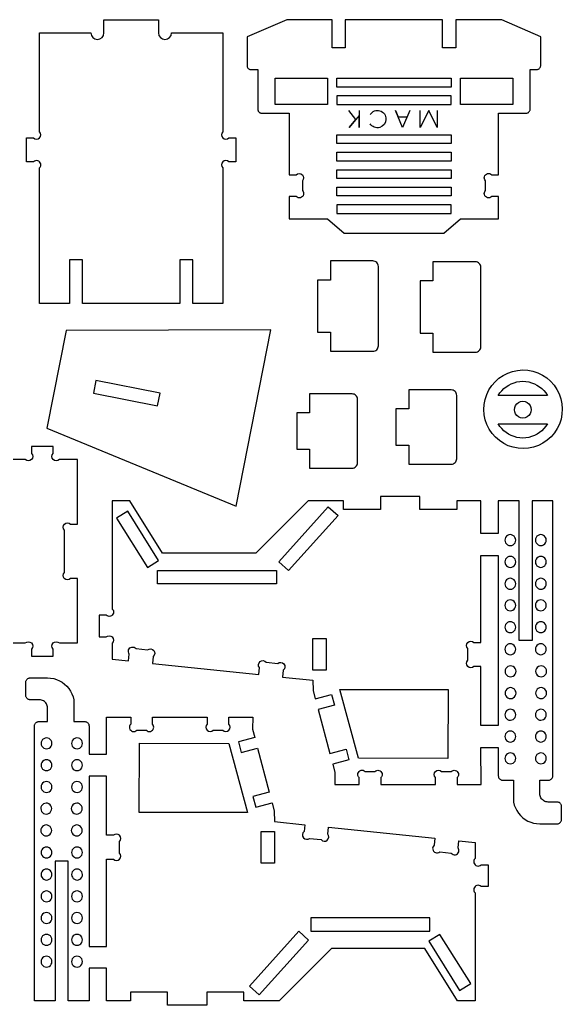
# Model space of a CAD drawing. Extents: x 7 to 1141, y 6 to 436.
# Drawn here: x 451.9 to 680.1, y 14.1 to 428 of the extents above; entities that cross this region are included whole.
import ezdxf

# ---------------------------------------------------------------- set-up
doc = ezdxf.new("R2010")
doc.units = 0
doc.header["$MEASUREMENT"] = 0
for name, color, linetype in [('EXT', 1, 'CONTINUOUS'), ('INT', 150, 'CONTINUOUS'), ('POCKET_1_1MM', 105, 'CONTINUOUS')]:
    doc.layers.add(name, color=color, linetype=linetype)

msp = doc.modelspace()

# ---------------------------------------------------------------- linework, layer by layer
at = {"layer": 'EXT'}
for points in [[(460.32, 308.86), (460.32, 365.79, 1), (457.74, 368.36), (454.82, 368.36), (454.82, 378.42), (457.74, 378.42, 1), (460.32, 380.99), (460.32, 422.54), (481.88, 422.54, 1), (487.38, 422.54), (487.38, 428.04), (510.27, 428.04), (510.27, 422.54, 1), (515.77, 422.54), (537.33, 422.54), (537.33, 380.99, 1), (539.9, 378.42), (542.83, 378.42), (542.83, 368.36), (539.9, 368.36, 1), (537.33, 365.79), (537.33, 308.86), (524.78, 308.86), (524.78, 327.19), (519.28, 327.19), (519.28, 308.86), (478.36, 308.86), (478.36, 327.19), (472.86, 327.19), (472.86, 308.86)], [(565.27, 344.38), (581.33, 344.38), (588.33, 338.43), (630.23, 338.43), (637.22, 344.38), (653.28, 344.38), (653.28, 353.74), (650.36, 353.74, -1), (647.78, 356.32), (647.78, 360.34, -1), (650.36, 362.91), (653.28, 362.91), (653.28, 388.75), (664.73, 388.75), (664.97, 388.76), (665.2, 388.81), (665.43, 388.89), (665.64, 388.99), (665.84, 389.13), (666.02, 389.29), (666.18, 389.47), (666.31, 389.67), (666.42, 389.88), (666.5, 390.11), (666.54, 390.34), (666.56, 390.58), (666.56, 407.08), (669.16, 407.08), (669.4, 407.1), (669.63, 407.15), (669.86, 407.22), (670.08, 407.33), (670.27, 407.46), (670.46, 407.62), (670.61, 407.8), (670.75, 408), (670.85, 408.22), (670.93, 408.44), (670.98, 408.68), (670.99, 408.92), (670.99, 420.92), (654.6, 428.04), (635.24, 428.04), (635.24, 416.25), (629.74, 416.25), (629.74, 428.04), (588.82, 428.04), (588.82, 416.25), (583.32, 416.25), (583.32, 428.04), (564.19, 428.04), (547.57, 420.92), (547.57, 408.92), (547.55, 408.67), (547.57, 408.42), (547.63, 408.18), (547.73, 407.95), (547.86, 407.73), (548.02, 407.54), (548.21, 407.38), (548.43, 407.25), (548.66, 407.15), (548.9, 407.09), (549.15, 407.07), (549.4, 407.08), (552, 407.08), (552, 390.58), (552.01, 390.34), (552.06, 390.11), (552.14, 389.88), (552.24, 389.67), (552.38, 389.47), (552.53, 389.29), (552.71, 389.13), (552.91, 388.99), (553.13, 388.89), (553.36, 388.81), (553.59, 388.76), (553.83, 388.75), (565.27, 388.75), (565.27, 362.91), (568.2, 362.91, -1), (570.77, 360.34), (570.77, 356.32, -1), (568.2, 353.74), (565.27, 353.74)], [(582.56, 288.77), (600.44, 288.77, 0.414214), (602.73, 291.06), (602.73, 324.43, 0.414214), (600.44, 326.72), (582.56, 326.72), (582.56, 318.7), (577.18, 318.7), (577.18, 296.79), (582.56, 296.79)], [(625.67, 288.38), (643.54, 288.38, 0.414214), (645.84, 290.68), (645.84, 324.04, 0.414214), (643.54, 326.33), (625.67, 326.33), (625.67, 318.31), (620.28, 318.31), (620.28, 296.41), (625.67, 296.41)], [(568.42, 247.66), (573.81, 247.66), (573.81, 239.64), (591.69, 239.64, 0.414214), (593.98, 241.93), (593.98, 268.58, 0.414214), (591.69, 270.87), (573.81, 270.87), (573.81, 262.85), (568.42, 262.85)], [(610.12, 249.34), (615.51, 249.34), (615.51, 241.32), (633.39, 241.32, 0.414214), (635.68, 243.61), (635.68, 270.26, 0.414214), (633.39, 272.55), (615.51, 272.55), (615.51, 264.53), (610.12, 264.53)], [(645.94, 106.77), (645.82, 122.36), (653.16, 122.36), (653.16, 110.44), (653.17, 110.2), (653.22, 109.97), (653.3, 109.74), (653.4, 109.52), (653.53, 109.33), (653.69, 109.15), (653.87, 108.99), (654.07, 108.85), (654.29, 108.75), (654.51, 108.67), (654.75, 108.62), (654.99, 108.61), (659.57, 108.61), (659.57, 99.44), (659.88, 98.18), (660.33, 96.97), (660.92, 95.82), (661.63, 94.74), (662.47, 93.75), (663.41, 92.86), (664.46, 92.09), (665.58, 91.45), (666.77, 90.94), (668.01, 90.57), (669.28, 90.35), (670.57, 90.27), (677.91, 90.27), (678.15, 90.29), (678.38, 90.33), (678.61, 90.41), (678.83, 90.52), (679.03, 90.65), (679.21, 90.81), (679.36, 90.99), (679.5, 91.19), (679.6, 91.4), (679.68, 91.63), (679.73, 91.87), (679.74, 92.11), (679.74, 97.61), (679.73, 97.85), (679.68, 98.08), (679.6, 98.31), (679.5, 98.52), (679.36, 98.72), (679.21, 98.9), (679.03, 99.06), (678.83, 99.19), (678.61, 99.3), (678.38, 99.38), (678.15, 99.42), (677.91, 99.44), (674.09, 99.44), (673.63, 99.47), (673.18, 99.56), (672.74, 99.71), (672.33, 99.91), (671.95, 100.17), (671.6, 100.47), (671.3, 100.81), (671.05, 101.2), (670.84, 101.61), (670.69, 102.04), (670.61, 102.49), (670.57, 102.95), (670.57, 108.61), (674.24, 108.61), (674.48, 108.62), (674.72, 108.67), (674.94, 108.75), (675.16, 108.85), (675.36, 108.99), (675.54, 109.15), (675.7, 109.33), (675.83, 109.52), (675.94, 109.74), (676.01, 109.97), (676.06, 110.2), (676.08, 110.44), (676.08, 225.96), (667.37, 225.96), (667.37, 167.28), (661.87, 167.28), (661.87, 225.96), (653.16, 225.96), (653.16, 212.21), (645.82, 212.21), (645.82, 225.96), (635.74, 225.96), (635.74, 222.29), (620.15, 222.29), (620.15, 227.79), (603.65, 227.79), (603.65, 222.29), (588.06, 222.29), (588.06, 225.96), (573.2, 225.96), (551.2, 203.96), (511.97, 203.96), (498.22, 225.96), (490.88, 225.96), (490.88, 180.5, -1), (488.31, 177.93), (485.38, 177.93), (485.38, 168.76), (488.31, 168.76, -1), (490.88, 166.19), (490.88, 159.4), (497.73, 158.69), (498.03, 161.6, -1), (500.85, 163.89), (505.74, 163.38, -1), (508.03, 160.56), (507.73, 157.65), (552.44, 152.99), (552.74, 155.9, -1), (555.57, 158.19), (560.45, 157.68, -1), (562.74, 154.86), (562.44, 151.95), (575.23, 150.61), (575.29, 146.29), (576.23, 142.76), (583.08, 144.58), (584.27, 140.12), (577.41, 138.3), (582.33, 119.79), (589.19, 121.61), (590.37, 117.16), (583.52, 115.33), (584.46, 111.8), (584.46, 106.77), (594.63, 106.77), (594.63, 109.7, -1), (597.21, 112.28), (601.23, 112.28, -1), (603.8, 109.7), (603.8, 106.77), (626.72, 106.77), (626.72, 109.7, -1), (629.29, 112.28), (633.32, 112.28, -1), (635.89, 109.7), (635.89, 106.77)], [(549.91, 135.08), (549.79, 130.05), (550.73, 126.52), (543.87, 124.7), (545.06, 120.24), (551.91, 122.06), (556.83, 103.55), (549.98, 101.73), (551.17, 97.27), (558.02, 99.1), (558.96, 95.57), (559.02, 91.24), (571.81, 89.9), (571.5, 86.99, 1), (573.8, 84.17), (578.68, 83.66, 1), (581.5, 85.95), (581.81, 88.86), (626.52, 84.21), (626.21, 81.29, 1), (628.51, 78.47), (633.39, 77.96, 1), (636.22, 80.25), (636.52, 83.16), (643.36, 82.45), (643.36, 75.66, 1), (645.94, 73.09), (648.86, 73.09), (648.86, 63.92), (645.94, 63.92, 1), (643.36, 61.35), (643.36, 15.89), (636.03, 15.89), (622.28, 37.9), (583.05, 37.9), (561.05, 15.89), (546.18, 15.89), (546.18, 19.56), (530.6, 19.56), (530.6, 14.06), (514.09, 14.06), (514.09, 19.56), (498.51, 19.56), (498.51, 15.89), (488.42, 15.89), (488.42, 29.64), (481.09, 29.64), (481.09, 15.89), (472.38, 15.89), (472.38, 74.57), (466.88, 74.57), (466.88, 15.89), (458.17, 15.89), (458.17, 131.41), (458.19, 131.65), (458.23, 131.88), (458.31, 132.11), (458.42, 132.33), (458.55, 132.53), (458.71, 132.71), (458.89, 132.86), (459.09, 133), (459.3, 133.1), (459.53, 133.18), (459.76, 133.23), (460, 133.24), (463.67, 133.24), (463.67, 138.9), (463.64, 139.36), (463.55, 139.81), (463.4, 140.24), (463.2, 140.66), (462.94, 141.04), (462.64, 141.38), (462.3, 141.69), (461.91, 141.94), (461.5, 142.14), (461.07, 142.29), (460.62, 142.38), (460.16, 142.41), (456.34, 142.41), (456.1, 142.43), (455.86, 142.47), (455.63, 142.55), (455.42, 142.66), (455.22, 142.79), (455.04, 142.95), (454.88, 143.13), (454.75, 143.33), (454.64, 143.54), (454.56, 143.77), (454.52, 144.01), (454.5, 144.24), (454.5, 149.75), (454.52, 149.98), (454.56, 150.22), (454.64, 150.45), (454.75, 150.66), (454.88, 150.86), (455.04, 151.04), (455.22, 151.2), (455.42, 151.33), (455.63, 151.44), (455.86, 151.52), (456.1, 151.56), (456.34, 151.58), (463.67, 151.58), (464.96, 151.5), (466.24, 151.28), (467.48, 150.91), (468.67, 150.4), (469.79, 149.76), (470.83, 148.99), (471.78, 148.1), (472.61, 147.11), (473.33, 146.04), (473.92, 144.88), (474.37, 143.67), (474.67, 142.41), (474.67, 133.24), (479.26, 133.24), (479.5, 133.23), (479.73, 133.18), (479.96, 133.1), (480.17, 133), (480.37, 132.86), (480.55, 132.71), (480.71, 132.53), (480.84, 132.33), (480.95, 132.11), (481.03, 131.88), (481.07, 131.65), (481.09, 131.41), (481.09, 119.49), (488.42, 119.49), (488.42, 135.08), (498.6, 135.08), (498.6, 132.15, 1), (501.17, 129.58), (505.2, 129.58, 1), (507.77, 132.15), (507.77, 135.08), (530.69, 135.08), (530.69, 132.15, 1), (533.26, 129.58), (537.28, 129.58, 1), (539.86, 132.15), (539.86, 135.08)]]:
    msp.add_lwpolyline(points, format="xyb", close=True, dxfattribs=at)
for points in [[(463.4, 256.42), (542.93, 223.7), (557.47, 297.78), (471.46, 297.54)], [(650.54, 254.26), (649.33, 256.05), (648.36, 257.98), (647.65, 260.01), (647.21, 262.13), (647.06, 264.28), (647.18, 266.44), (647.58, 268.56), (648.26, 270.61), (649.2, 272.55), (650.39, 274.35), (651.8, 275.99), (653.41, 277.42), (655.19, 278.64), (657.12, 279.61), (659.16, 280.32), (661.28, 280.75), (663.43, 280.91), (665.58, 280.79), (667.7, 280.38), (669.75, 279.71), (671.7, 278.77), (673.5, 277.58), (675.13, 276.17), (676.57, 274.56), (677.78, 272.77), (678.75, 270.84), (679.46, 268.81), (679.9, 266.69), (680.06, 264.54), (679.93, 262.38), (679.53, 260.26), (678.85, 258.21), (677.91, 256.27), (676.73, 254.47), (675.32, 252.83), (673.71, 251.4), (671.92, 250.18), (669.99, 249.21), (667.95, 248.5), (665.84, 248.07), (663.69, 247.91), (661.53, 248.03), (659.41, 248.44), (657.36, 249.12), (655.42, 250.05), (653.61, 251.24), (651.98, 252.65)]]:
    msp.add_lwpolyline(points, close=True, dxfattribs=at)
msp.add_lwpolyline([(436.52, 166.25), (454.3, 166.25, -1), (456.87, 163.68), (456.87, 160.75), (466.04, 160.75), (466.04, 163.68, -1), (468.61, 166.25), (476.21, 166.25), (476.21, 193.29), (473.28, 193.29, -1), (470.71, 195.87), (470.71, 213.64, -1), (473.28, 216.21), (476.21, 216.21), (476.21, 243.26), (468.61, 243.26, -1), (466.04, 245.83), (466.04, 248.76), (456.87, 248.76), (456.87, 245.83, -1), (454.3, 243.26), (436.52, 243.26, -1)], format="xyb", dxfattribs=at)
at = {"layer": 'INT'}
for points in [[(482.95, 271.13), (509.94, 265.84), (511, 271.24), (484.01, 276.53)], [(673.78, 270.22), (653.14, 270.22), (653.83, 271.26), (654.61, 272.22), (655.49, 273.1), (656.46, 273.89), (657.51, 274.57), (658.62, 275.13), (659.78, 275.58), (660.99, 275.9), (662.22, 276.1), (663.46, 276.16), (664.71, 276.1), (665.94, 275.9), (667.14, 275.58), (668.31, 275.14), (669.42, 274.57), (670.46, 273.89), (671.43, 273.11), (672.31, 272.23), (673.1, 271.26)], [(659.92, 264.24), (660.04, 265.16), (660.39, 266.02), (660.96, 266.75), (661.69, 267.32), (662.55, 267.67), (663.47, 267.79), (664.38, 267.67), (665.24, 267.32), (665.97, 266.75), (666.54, 266.02), (666.89, 265.16), (667.01, 264.24), (666.89, 263.33), (666.54, 262.47), (665.97, 261.74), (665.24, 261.17), (664.38, 260.82), (663.47, 260.7), (662.55, 260.82), (661.69, 261.17), (660.96, 261.74), (660.39, 262.47), (660.04, 263.33)], [(653.15, 258.3), (673.79, 258.3), (673.12, 257.25), (672.33, 256.28), (671.45, 255.4), (670.48, 254.61), (669.43, 253.93), (668.32, 253.36), (667.16, 252.91), (665.95, 252.59), (664.72, 252.39), (663.47, 252.33), (662.22, 252.39), (660.99, 252.59), (659.78, 252.91), (658.62, 253.36), (657.5, 253.92), (656.46, 254.6), (655.49, 255.39), (654.6, 256.27), (653.82, 257.24)], [(505.61, 197.99), (510.28, 200.91), (497.37, 221.56), (492.7, 218.64)], [(560.83, 200.39), (581.68, 223.43), (585.76, 219.74), (564.91, 196.7)], [(656.59, 207.82), (657.07, 207.46), (657.62, 207.24), (658.22, 207.16), (658.81, 207.25), (659.36, 207.48), (659.83, 207.85), (660.19, 208.33), (660.42, 208.88), (660.49, 209.48), (660.41, 210.07), (660.17, 210.62), (659.81, 211.09), (659.33, 211.45), (658.77, 211.68), (658.18, 211.75), (657.59, 211.66), (657.04, 211.43), (656.56, 211.06), (656.2, 210.59), (655.98, 210.03), (655.91, 209.44), (655.99, 208.84), (656.22, 208.29)], [(669.43, 207.82), (669.9, 207.46), (670.46, 207.24), (671.05, 207.16), (671.65, 207.25), (672.2, 207.48), (672.67, 207.85), (673.03, 208.33), (673.25, 208.88), (673.33, 209.48), (673.24, 210.07), (673.01, 210.62), (672.64, 211.09), (672.16, 211.45), (671.61, 211.68), (671.01, 211.75), (670.42, 211.66), (669.87, 211.43), (669.4, 211.06), (669.04, 210.59), (668.81, 210.03), (668.74, 209.44), (668.82, 208.84), (669.06, 208.29)], [(656.58, 198.67), (657.05, 198.3), (657.6, 198.07), (658.2, 198), (658.79, 198.07), (659.34, 198.3), (659.82, 198.67), (660.18, 199.14), (660.41, 199.69), (660.49, 200.29), (660.41, 200.88), (660.18, 201.43), (659.82, 201.91), (659.34, 202.27), (658.79, 202.5), (658.2, 202.58), (657.6, 202.5), (657.05, 202.27), (656.58, 201.91), (656.21, 201.43), (655.98, 200.88), (655.91, 200.29), (655.98, 199.69), (656.21, 199.14)], [(669.41, 198.67), (669.89, 198.3), (670.44, 198.07), (671.03, 198), (671.63, 198.07), (672.18, 198.3), (672.65, 198.67), (673.02, 199.14), (673.25, 199.69), (673.33, 200.29), (673.25, 200.88), (673.02, 201.43), (672.65, 201.91), (672.18, 202.27), (671.63, 202.5), (671.03, 202.58), (670.44, 202.5), (669.89, 202.27), (669.41, 201.91), (669.05, 201.43), (668.82, 200.88), (668.74, 200.29), (668.82, 199.69), (669.05, 199.14)], [(509.91, 191.06), (509.91, 196.62), (559.87, 196.62), (559.87, 191.06)], [(656.59, 189.49), (657.07, 189.13), (657.62, 188.9), (658.22, 188.83), (658.81, 188.91), (659.36, 189.15), (659.83, 189.51), (660.19, 189.99), (660.42, 190.55), (660.49, 191.14), (660.41, 191.73), (660.17, 192.28), (659.81, 192.75), (659.33, 193.11), (658.77, 193.34), (658.18, 193.41), (657.59, 193.33), (657.04, 193.1), (656.56, 192.73), (656.2, 192.25), (655.98, 191.69), (655.91, 191.1), (655.99, 190.51), (656.22, 189.96)], [(669.43, 189.49), (669.9, 189.13), (670.46, 188.9), (671.05, 188.83), (671.65, 188.91), (672.2, 189.15), (672.67, 189.51), (673.03, 189.99), (673.25, 190.55), (673.33, 191.14), (673.24, 191.73), (673.01, 192.28), (672.64, 192.75), (672.16, 193.11), (671.61, 193.34), (671.01, 193.41), (670.42, 193.33), (669.87, 193.1), (669.4, 192.73), (669.04, 192.25), (668.81, 191.69), (668.74, 191.1), (668.82, 190.51), (669.06, 189.96)], [(656.57, 180.43), (657.04, 180.07), (657.59, 179.84), (658.19, 179.76), (658.78, 179.84), (659.33, 180.07), (659.81, 180.43), (660.17, 180.91), (660.4, 181.46), (660.48, 182.05), (660.4, 182.64), (660.17, 183.2), (659.81, 183.67), (659.33, 184.04), (658.78, 184.27), (658.19, 184.34), (657.59, 184.27), (657.04, 184.04), (656.57, 183.67), (656.2, 183.2), (655.97, 182.64), (655.89, 182.05), (655.97, 181.46), (656.2, 180.91)], [(669.4, 180.43), (669.88, 180.07), (670.43, 179.84), (671.02, 179.76), (671.62, 179.84), (672.17, 180.07), (672.64, 180.43), (673.01, 180.91), (673.24, 181.46), (673.31, 182.05), (673.24, 182.64), (673.01, 183.2), (672.64, 183.67), (672.17, 184.04), (671.62, 184.27), (671.02, 184.34), (670.43, 184.27), (669.88, 184.04), (669.4, 183.67), (669.04, 183.2), (668.81, 182.64), (668.73, 182.05), (668.81, 181.46), (669.04, 180.91)], [(656.58, 171.25), (657.06, 170.89), (657.61, 170.66), (658.21, 170.59), (658.8, 170.67), (659.35, 170.91), (659.82, 171.28), (660.18, 171.75), (660.41, 172.31), (660.48, 172.9), (660.4, 173.5), (660.16, 174.05), (659.79, 174.52), (659.32, 174.88), (658.76, 175.1), (658.17, 175.18), (657.57, 175.09), (657.02, 174.86), (656.55, 174.49), (656.19, 174.01), (655.97, 173.46), (655.89, 172.86), (655.98, 172.27), (656.21, 171.72)], [(669.42, 171.25), (669.89, 170.89), (670.45, 170.66), (671.04, 170.59), (671.63, 170.67), (672.18, 170.91), (672.66, 171.28), (673.02, 171.75), (673.24, 172.31), (673.31, 172.9), (673.23, 173.5), (673, 174.05), (672.63, 174.52), (672.15, 174.88), (671.6, 175.1), (671, 175.18), (670.41, 175.09), (669.86, 174.86), (669.39, 174.49), (669.03, 174.01), (668.8, 173.46), (668.73, 172.86), (668.81, 172.27), (669.05, 171.72)], [(575.23, 154.78), (575.23, 168.07), (580.73, 168.07), (580.73, 154.78)], [(656.59, 161.98), (657.07, 161.62), (657.62, 161.4), (658.22, 161.32), (658.81, 161.41), (659.36, 161.64), (659.83, 162.01), (660.19, 162.49), (660.42, 163.04), (660.49, 163.64), (660.41, 164.23), (660.17, 164.78), (659.81, 165.25), (659.33, 165.61), (658.77, 165.84), (658.18, 165.91), (657.59, 165.82), (657.04, 165.59), (656.56, 165.22), (656.2, 164.75), (655.98, 164.19), (655.91, 163.6), (655.99, 163), (656.22, 162.45)], [(669.43, 161.98), (669.9, 161.62), (670.46, 161.4), (671.05, 161.32), (671.65, 161.41), (672.2, 161.64), (672.67, 162.01), (673.03, 162.49), (673.25, 163.04), (673.33, 163.64), (673.24, 164.23), (673.01, 164.78), (672.64, 165.25), (672.16, 165.61), (671.61, 165.84), (671.01, 165.91), (670.42, 165.82), (669.87, 165.59), (669.4, 165.22), (669.04, 164.75), (668.81, 164.19), (668.74, 163.6), (668.82, 163), (669.06, 162.45)], [(656.68, 152.73), (657.16, 152.37), (657.71, 152.14), (658.3, 152.06), (658.9, 152.14), (659.45, 152.37), (659.93, 152.73), (660.29, 153.21), (660.52, 153.76), (660.6, 154.35), (660.52, 154.95), (660.29, 155.5), (659.93, 155.97), (659.45, 156.34), (658.9, 156.57), (658.3, 156.64), (657.71, 156.57), (657.16, 156.34), (656.68, 155.97), (656.32, 155.5), (656.09, 154.95), (656.01, 154.35), (656.09, 153.76), (656.32, 153.21)], [(669.52, 152.73), (669.99, 152.37), (670.55, 152.14), (671.14, 152.06), (671.73, 152.14), (672.29, 152.37), (672.76, 152.73), (673.12, 153.21), (673.35, 153.76), (673.43, 154.35), (673.35, 154.95), (673.12, 155.5), (672.76, 155.97), (672.29, 156.34), (671.73, 156.57), (671.14, 156.64), (670.55, 156.57), (669.99, 156.34), (669.52, 155.97), (669.15, 155.5), (668.93, 154.95), (668.85, 154.35), (668.93, 153.76), (669.15, 153.21)], [(594.31, 117.86), (586.48, 146.76), (632.07, 146.76), (631.98, 117.74)], [(656.7, 143.55), (657.18, 143.19), (657.73, 142.96), (658.32, 142.89), (658.92, 142.98), (659.47, 143.21), (659.94, 143.58), (660.3, 144.05), (660.52, 144.61), (660.6, 145.2), (660.51, 145.8), (660.28, 146.35), (659.91, 146.82), (659.43, 147.18), (658.88, 147.4), (658.29, 147.48), (657.69, 147.39), (657.14, 147.16), (656.67, 146.79), (656.31, 146.31), (656.09, 145.76), (656.01, 145.16), (656.1, 144.57), (656.33, 144.02)], [(669.53, 143.55), (670.01, 143.19), (670.57, 142.96), (671.16, 142.89), (671.75, 142.98), (672.3, 143.21), (672.77, 143.58), (673.13, 144.05), (673.36, 144.61), (673.43, 145.2), (673.35, 145.8), (673.11, 146.35), (672.75, 146.82), (672.27, 147.18), (671.71, 147.4), (671.12, 147.48), (670.53, 147.39), (669.98, 147.16), (669.51, 146.79), (669.15, 146.31), (668.92, 145.76), (668.85, 145.16), (668.93, 144.57), (669.16, 144.02)], [(656.59, 134.48), (657.07, 134.12), (657.62, 133.89), (658.22, 133.82), (658.81, 133.9), (659.36, 134.14), (659.83, 134.51), (660.19, 134.98), (660.42, 135.54), (660.49, 136.13), (660.41, 136.72), (660.17, 137.28), (659.81, 137.75), (659.33, 138.11), (658.77, 138.33), (658.18, 138.4), (657.59, 138.32), (657.04, 138.09), (656.56, 137.72), (656.2, 137.24), (655.98, 136.69), (655.91, 136.09), (655.99, 135.5), (656.22, 134.95)], [(669.43, 134.48), (669.9, 134.12), (670.46, 133.89), (671.05, 133.82), (671.65, 133.9), (672.2, 134.14), (672.67, 134.51), (673.03, 134.98), (673.25, 135.54), (673.33, 136.13), (673.24, 136.72), (673.01, 137.28), (672.64, 137.75), (672.16, 138.11), (671.61, 138.33), (671.01, 138.4), (670.42, 138.32), (669.87, 138.09), (669.4, 137.72), (669.04, 137.24), (668.81, 136.69), (668.74, 136.09), (668.82, 135.5), (669.06, 134.95)], [(656.58, 125.32), (657.05, 124.96), (657.6, 124.73), (658.2, 124.65), (658.79, 124.73), (659.34, 124.96), (659.82, 125.32), (660.18, 125.8), (660.41, 126.35), (660.49, 126.94), (660.41, 127.54), (660.18, 128.09), (659.82, 128.56), (659.34, 128.93), (658.79, 129.16), (658.2, 129.24), (657.6, 129.16), (657.05, 128.93), (656.58, 128.56), (656.21, 128.09), (655.98, 127.54), (655.91, 126.94), (655.98, 126.35), (656.21, 125.8)], [(669.41, 125.32), (669.89, 124.96), (670.44, 124.73), (671.03, 124.65), (671.63, 124.73), (672.18, 124.96), (672.65, 125.32), (673.02, 125.8), (673.25, 126.35), (673.33, 126.94), (673.25, 127.54), (673.02, 128.09), (672.65, 128.56), (672.18, 128.93), (671.63, 129.16), (671.03, 129.24), (670.44, 129.16), (669.89, 128.93), (669.41, 128.56), (669.05, 128.09), (668.82, 127.54), (668.74, 126.94), (668.82, 126.35), (669.05, 125.8)], [(461.24, 122.91), (461.61, 122.44), (462.08, 122.08), (462.64, 121.86), (463.23, 121.78), (463.82, 121.87), (464.37, 122.1), (464.85, 122.47), (465.21, 122.95), (465.43, 123.5), (465.5, 124.09), (465.42, 124.69), (465.19, 125.24), (464.82, 125.71), (464.34, 126.07), (463.79, 126.29), (463.19, 126.37), (462.6, 126.28), (462.05, 126.05), (461.58, 125.68), (461.22, 125.2), (460.99, 124.65), (460.92, 124.06), (461, 123.46)], [(474.07, 122.91), (474.44, 122.44), (474.92, 122.08), (475.47, 121.86), (476.07, 121.78), (476.66, 121.87), (477.21, 122.1), (477.68, 122.47), (478.04, 122.95), (478.27, 123.5), (478.34, 124.09), (478.26, 124.69), (478.02, 125.24), (477.65, 125.71), (477.18, 126.07), (476.62, 126.29), (476.03, 126.37), (475.44, 126.28), (474.88, 126.05), (474.41, 125.68), (474.05, 125.2), (473.83, 124.65), (473.76, 124.06), (473.84, 123.46)], [(502.18, 95.1), (502.27, 124.11), (539.93, 123.99), (547.76, 95.1)], [(656.59, 116.14), (657.07, 115.78), (657.62, 115.56), (658.22, 115.48), (658.81, 115.57), (659.36, 115.8), (659.83, 116.17), (660.19, 116.65), (660.42, 117.2), (660.49, 117.8), (660.41, 118.39), (660.17, 118.94), (659.81, 119.41), (659.33, 119.77), (658.77, 120), (658.18, 120.07), (657.59, 119.98), (657.04, 119.75), (656.56, 119.38), (656.2, 118.91), (655.98, 118.35), (655.91, 117.76), (655.99, 117.16), (656.22, 116.61)], [(669.43, 116.14), (669.9, 115.78), (670.46, 115.56), (671.05, 115.48), (671.65, 115.57), (672.2, 115.8), (672.67, 116.17), (673.03, 116.65), (673.25, 117.2), (673.33, 117.8), (673.24, 118.39), (673.01, 118.94), (672.64, 119.41), (672.16, 119.77), (671.61, 120), (671.01, 120.07), (670.42, 119.98), (669.87, 119.75), (669.4, 119.38), (669.04, 118.91), (668.81, 118.35), (668.74, 117.76), (668.82, 117.16), (669.06, 116.61)], [(461.23, 113.76), (461.59, 113.29), (462.07, 112.92), (462.62, 112.69), (463.21, 112.62), (463.81, 112.69), (464.36, 112.92), (464.83, 113.29), (465.2, 113.76), (465.43, 114.31), (465.5, 114.91), (465.43, 115.5), (465.2, 116.05), (464.83, 116.53), (464.36, 116.89), (463.81, 117.12), (463.21, 117.2), (462.62, 117.12), (462.07, 116.89), (461.59, 116.53), (461.23, 116.05), (461, 115.5), (460.92, 114.91), (461, 114.31)], [(474.06, 113.76), (474.43, 113.29), (474.9, 112.92), (475.45, 112.69), (476.05, 112.62), (476.64, 112.69), (477.19, 112.92), (477.67, 113.29), (478.03, 113.76), (478.26, 114.31), (478.34, 114.91), (478.26, 115.5), (478.03, 116.05), (477.67, 116.53), (477.19, 116.89), (476.64, 117.12), (476.05, 117.2), (475.45, 117.12), (474.9, 116.89), (474.43, 116.53), (474.06, 116.05), (473.83, 115.5), (473.76, 114.91), (473.83, 114.31)], [(461.24, 104.58), (461.61, 104.1), (462.08, 103.74), (462.64, 103.52), (463.23, 103.45), (463.82, 103.53), (464.37, 103.76), (464.85, 104.13), (465.21, 104.61), (465.43, 105.16), (465.5, 105.76), (465.42, 106.35), (465.19, 106.9), (464.82, 107.37), (464.34, 107.73), (463.79, 107.96), (463.19, 108.03), (462.6, 107.95), (462.05, 107.71), (461.58, 107.35), (461.22, 106.87), (460.99, 106.31), (460.92, 105.72), (461, 105.13)], [(474.07, 104.58), (474.44, 104.1), (474.92, 103.74), (475.47, 103.52), (476.07, 103.45), (476.66, 103.53), (477.21, 103.76), (477.68, 104.13), (478.04, 104.61), (478.27, 105.16), (478.34, 105.76), (478.26, 106.35), (478.02, 106.9), (477.65, 107.37), (477.18, 107.73), (476.62, 107.96), (476.03, 108.03), (475.44, 107.95), (474.88, 107.71), (474.41, 107.35), (474.05, 106.87), (473.83, 106.31), (473.76, 105.72), (473.84, 105.13)], [(461.13, 95.5), (461.5, 95.03), (461.98, 94.67), (462.53, 94.45), (463.13, 94.38), (463.72, 94.46), (464.27, 94.69), (464.74, 95.06), (465.1, 95.54), (465.32, 96.09), (465.4, 96.69), (465.31, 97.28), (465.08, 97.83), (464.71, 98.3), (464.23, 98.66), (463.68, 98.89), (463.09, 98.96), (462.49, 98.88), (461.94, 98.64), (461.47, 98.27), (461.11, 97.8), (460.89, 97.24), (460.81, 96.65), (460.9, 96.06)], [(473.97, 95.5), (474.33, 95.03), (474.81, 94.67), (475.37, 94.45), (475.96, 94.38), (476.55, 94.46), (477.1, 94.69), (477.58, 95.06), (477.94, 95.54), (478.16, 96.09), (478.23, 96.69), (478.15, 97.28), (477.92, 97.83), (477.55, 98.3), (477.07, 98.66), (476.52, 98.89), (475.92, 98.96), (475.33, 98.88), (474.78, 98.64), (474.31, 98.27), (473.95, 97.8), (473.72, 97.24), (473.65, 96.65), (473.73, 96.06)], [(461.48, 85.88), (461.96, 85.51), (462.51, 85.29), (463.11, 85.21), (463.7, 85.29), (464.25, 85.51), (464.73, 85.88), (465.09, 86.35), (465.32, 86.91), (465.4, 87.5), (465.32, 88.09), (465.09, 88.65), (464.73, 89.12), (464.25, 89.48), (463.7, 89.71), (463.11, 89.79), (462.51, 89.71), (461.96, 89.48), (461.48, 89.12), (461.12, 88.65), (460.89, 88.09), (460.81, 87.5), (460.89, 86.91), (461.12, 86.35)], [(474.32, 85.88), (474.79, 85.51), (475.35, 85.29), (475.94, 85.21), (476.53, 85.29), (477.09, 85.51), (477.56, 85.88), (477.93, 86.35), (478.15, 86.91), (478.23, 87.5), (478.15, 88.09), (477.93, 88.65), (477.56, 89.12), (477.09, 89.48), (476.53, 89.71), (475.94, 89.79), (475.35, 89.71), (474.79, 89.48), (474.32, 89.12), (473.96, 88.65), (473.73, 88.09), (473.65, 87.5), (473.73, 86.91), (473.96, 86.35)], [(553.52, 73.78), (553.52, 87.07), (559.02, 87.07), (559.02, 73.78)], [(461.24, 77.07), (461.61, 76.6), (462.08, 76.24), (462.64, 76.02), (463.23, 75.94), (463.82, 76.03), (464.37, 76.26), (464.85, 76.63), (465.21, 77.11), (465.43, 77.66), (465.5, 78.25), (465.42, 78.85), (465.19, 79.4), (464.82, 79.87), (464.34, 80.23), (463.79, 80.45), (463.19, 80.53), (462.6, 80.44), (462.05, 80.21), (461.58, 79.84), (461.22, 79.36), (460.99, 78.81), (460.92, 78.22), (461, 77.62)], [(474.44, 76.6), (474.92, 76.24), (475.47, 76.02), (476.07, 75.94), (476.66, 76.03), (477.21, 76.26), (477.68, 76.63), (478.04, 77.11), (478.27, 77.66), (478.34, 78.25), (478.26, 78.85), (478.02, 79.4), (477.65, 79.87), (477.18, 80.23), (476.62, 80.45), (476.03, 80.53), (475.44, 80.44), (474.88, 80.21), (474.41, 79.84), (474.05, 79.36), (473.83, 78.81), (473.76, 78.22), (473.84, 77.62), (474.07, 77.07)], [(461.62, 67.33), (462.09, 66.97), (462.65, 66.75), (463.24, 66.68), (463.84, 66.76), (464.39, 66.99), (464.86, 67.36), (465.22, 67.84), (465.44, 68.39), (465.52, 68.99), (465.43, 69.58), (465.2, 70.13), (464.83, 70.6), (464.35, 70.96), (463.8, 71.19), (463.2, 71.26), (462.61, 71.18), (462.06, 70.94), (461.59, 70.57), (461.23, 70.1), (461, 69.54), (460.93, 68.95), (461.01, 68.36), (461.25, 67.81)], [(474.45, 67.33), (474.93, 66.97), (475.48, 66.75), (476.08, 66.68), (476.67, 66.76), (477.22, 66.99), (477.69, 67.36), (478.05, 67.84), (478.28, 68.39), (478.35, 68.99), (478.27, 69.58), (478.03, 70.13), (477.67, 70.6), (477.19, 70.96), (476.63, 71.19), (476.04, 71.26), (475.45, 71.18), (474.9, 70.94), (474.42, 70.57), (474.06, 70.1), (473.84, 69.54), (473.77, 68.95), (473.85, 68.36), (474.08, 67.81)], [(461.6, 58.18), (462.08, 57.81), (462.63, 57.59), (463.22, 57.51), (463.82, 57.59), (464.37, 57.81), (464.84, 58.18), (465.21, 58.65), (465.44, 59.21), (465.52, 59.8), (465.44, 60.39), (465.21, 60.95), (464.84, 61.42), (464.37, 61.78), (463.82, 62.01), (463.22, 62.09), (462.63, 62.01), (462.08, 61.78), (461.6, 61.42), (461.24, 60.95), (461.01, 60.39), (460.93, 59.8), (461.01, 59.21), (461.24, 58.65)], [(474.44, 58.18), (474.91, 57.81), (475.47, 57.59), (476.06, 57.51), (476.65, 57.59), (477.2, 57.81), (477.68, 58.18), (478.04, 58.65), (478.27, 59.21), (478.35, 59.8), (478.27, 60.39), (478.04, 60.95), (477.68, 61.42), (477.2, 61.78), (476.65, 62.01), (476.06, 62.09), (475.47, 62.01), (474.91, 61.78), (474.44, 61.42), (474.07, 60.95), (473.84, 60.39), (473.77, 59.8), (473.84, 59.21), (474.07, 58.65)], [(461.61, 49.1), (462.08, 48.74), (462.64, 48.51), (463.23, 48.44), (463.82, 48.52), (464.37, 48.76), (464.85, 49.12), (465.21, 49.6), (465.43, 50.16), (465.5, 50.75), (465.42, 51.34), (465.19, 51.89), (464.82, 52.37), (464.34, 52.73), (463.79, 52.95), (463.19, 53.02), (462.6, 52.94), (462.05, 52.71), (461.58, 52.34), (461.22, 51.86), (460.99, 51.31), (460.92, 50.71), (461, 50.12), (461.24, 49.57)], [(474.44, 49.1), (474.92, 48.74), (475.47, 48.51), (476.07, 48.44), (476.66, 48.52), (477.21, 48.76), (477.68, 49.12), (478.04, 49.6), (478.27, 50.16), (478.34, 50.75), (478.26, 51.34), (478.02, 51.89), (477.65, 52.37), (477.18, 52.73), (476.62, 52.95), (476.03, 53.02), (475.44, 52.94), (474.88, 52.71), (474.41, 52.34), (474.05, 51.86), (473.83, 51.31), (473.76, 50.71), (473.84, 50.12), (474.07, 49.57)], [(574.37, 45.23), (624.34, 45.23), (624.34, 50.79), (574.37, 50.79)], [(461.59, 39.94), (462.07, 39.58), (462.62, 39.35), (463.21, 39.27), (463.81, 39.35), (464.36, 39.58), (464.83, 39.94), (465.2, 40.42), (465.43, 40.97), (465.5, 41.56), (465.43, 42.16), (465.2, 42.71), (464.83, 43.18), (464.36, 43.55), (463.81, 43.78), (463.21, 43.86), (462.62, 43.78), (462.07, 43.55), (461.59, 43.18), (461.23, 42.71), (461, 42.16), (460.92, 41.56), (461, 40.97), (461.23, 40.42)], [(474.43, 39.94), (474.9, 39.58), (475.45, 39.35), (476.05, 39.27), (476.64, 39.35), (477.19, 39.58), (477.67, 39.94), (478.03, 40.42), (478.26, 40.97), (478.34, 41.56), (478.26, 42.16), (478.03, 42.71), (477.67, 43.18), (477.19, 43.55), (476.64, 43.78), (476.05, 43.86), (475.45, 43.78), (474.9, 43.55), (474.43, 43.18), (474.06, 42.71), (473.83, 42.16), (473.76, 41.56), (473.83, 40.97), (474.06, 40.42)], [(548.49, 22.11), (569.33, 45.16), (573.41, 41.47), (552.57, 18.42)], [(548.49, 22.11), (569.33, 45.16), (573.41, 41.47), (552.57, 18.42)], [(636.88, 20.29), (641.54, 23.21), (628.63, 43.86), (623.97, 40.94)], [(461.61, 30.76), (462.08, 30.4), (462.64, 30.18), (463.23, 30.1), (463.82, 30.19), (464.37, 30.42), (464.85, 30.79), (465.21, 31.27), (465.43, 31.82), (465.5, 32.41), (465.42, 33.01), (465.19, 33.56), (464.82, 34.03), (464.34, 34.39), (463.79, 34.61), (463.19, 34.69), (462.6, 34.6), (462.05, 34.37), (461.58, 34), (461.22, 33.52), (460.99, 32.97), (460.92, 32.38), (461, 31.78), (461.24, 31.23)], [(474.44, 30.76), (474.92, 30.4), (475.47, 30.18), (476.07, 30.1), (476.66, 30.19), (477.21, 30.42), (477.68, 30.79), (478.04, 31.27), (478.27, 31.82), (478.34, 32.41), (478.26, 33.01), (478.02, 33.56), (477.65, 34.03), (477.18, 34.39), (476.62, 34.61), (476.03, 34.69), (475.44, 34.6), (474.88, 34.37), (474.41, 34), (474.05, 33.52), (473.83, 32.97), (473.76, 32.38), (473.84, 31.78), (474.07, 31.23)]]:
    msp.add_lwpolyline(points, close=True, dxfattribs=at)
for points in [[(645.82, 131.53), (645.82, 156.4), (642.89, 156.4, -1), (640.32, 158.97), (640.32, 163.88, -1), (642.89, 166.45), (645.82, 166.45), (645.82, 203.04), (653.16, 203.04), (653.16, 131.53)], [(481.09, 38.81), (488.42, 38.81), (488.42, 75.4), (491.35, 75.4, 1), (493.92, 77.97), (493.92, 82.88, 1), (491.35, 85.45), (488.42, 85.45), (488.42, 110.32), (481.09, 110.32)]]:
    msp.add_lwpolyline(points, format="xyb", close=True, dxfattribs=at)
at = {"layer": 'POCKET_1_1MM'}
for points in [[(559.33, 403.42), (581.33, 403.42), (581.33, 392.42), (559.33, 392.42)], [(585.26, 399.75), (585.26, 403.42), (633.29, 403.42), (633.29, 399.75)], [(637.22, 392.42), (637.22, 403.42), (659.23, 403.42), (659.23, 392.42)], [(585.26, 392.42), (633.29, 392.42), (633.29, 396.08), (585.26, 396.08)], [(585.26, 376.01), (585.26, 379.68), (633.29, 379.68), (633.29, 376.01)], [(585.26, 368.68), (585.26, 372.35), (633.29, 372.35), (633.29, 368.68)], [(585.26, 361.35), (585.26, 365.01), (633.29, 365.01), (633.29, 361.35)], [(585.26, 354.01), (585.26, 357.68), (633.29, 357.68), (633.29, 354.01)], [(585.26, 346.68), (633.29, 346.68), (633.29, 350.34), (585.26, 350.34)]]:
    msp.add_lwpolyline(points, close=True, dxfattribs=at)
for points in [[(594.65, 389.86), (594.65, 382.72), (594.65, 387.86), (590.51, 382.72), (593.22, 386.15), (590.37, 389.86)], [(615.93, 389.86), (612.94, 382.72), (609.94, 389.86), (611.01, 387.29), (614.79, 387.29)], [(627.49, 389.86), (627.49, 382.72), (623.92, 389.86), (620.36, 382.72), (620.36, 389.86)]]:
    msp.add_lwpolyline(points, dxfattribs=at)
msp.add_lwpolyline([(599.28, 388.22, -0.77786), (605.92, 386.22, -0.756443), (599.28, 384.37)], format="xyb", dxfattribs=at)

doc.saveas('drawing.dxf')
